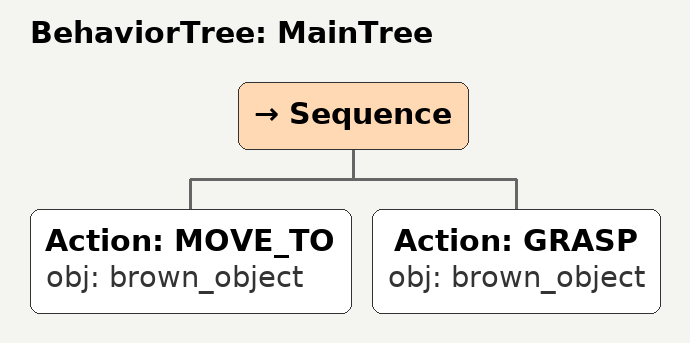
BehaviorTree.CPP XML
<root main_tree_to_execute="MainTree">
  <BehaviorTree ID="MainTree">
    <Sequence>
      <!-- Move to brown_object -->
      <Action ID="MOVE_TO" obj="brown_object" />
      <!-- Grasp brown_object -->
      <Action ID="GRASP" obj="brown_object" />
    </Sequence>
  </BehaviorTree>
</root>
